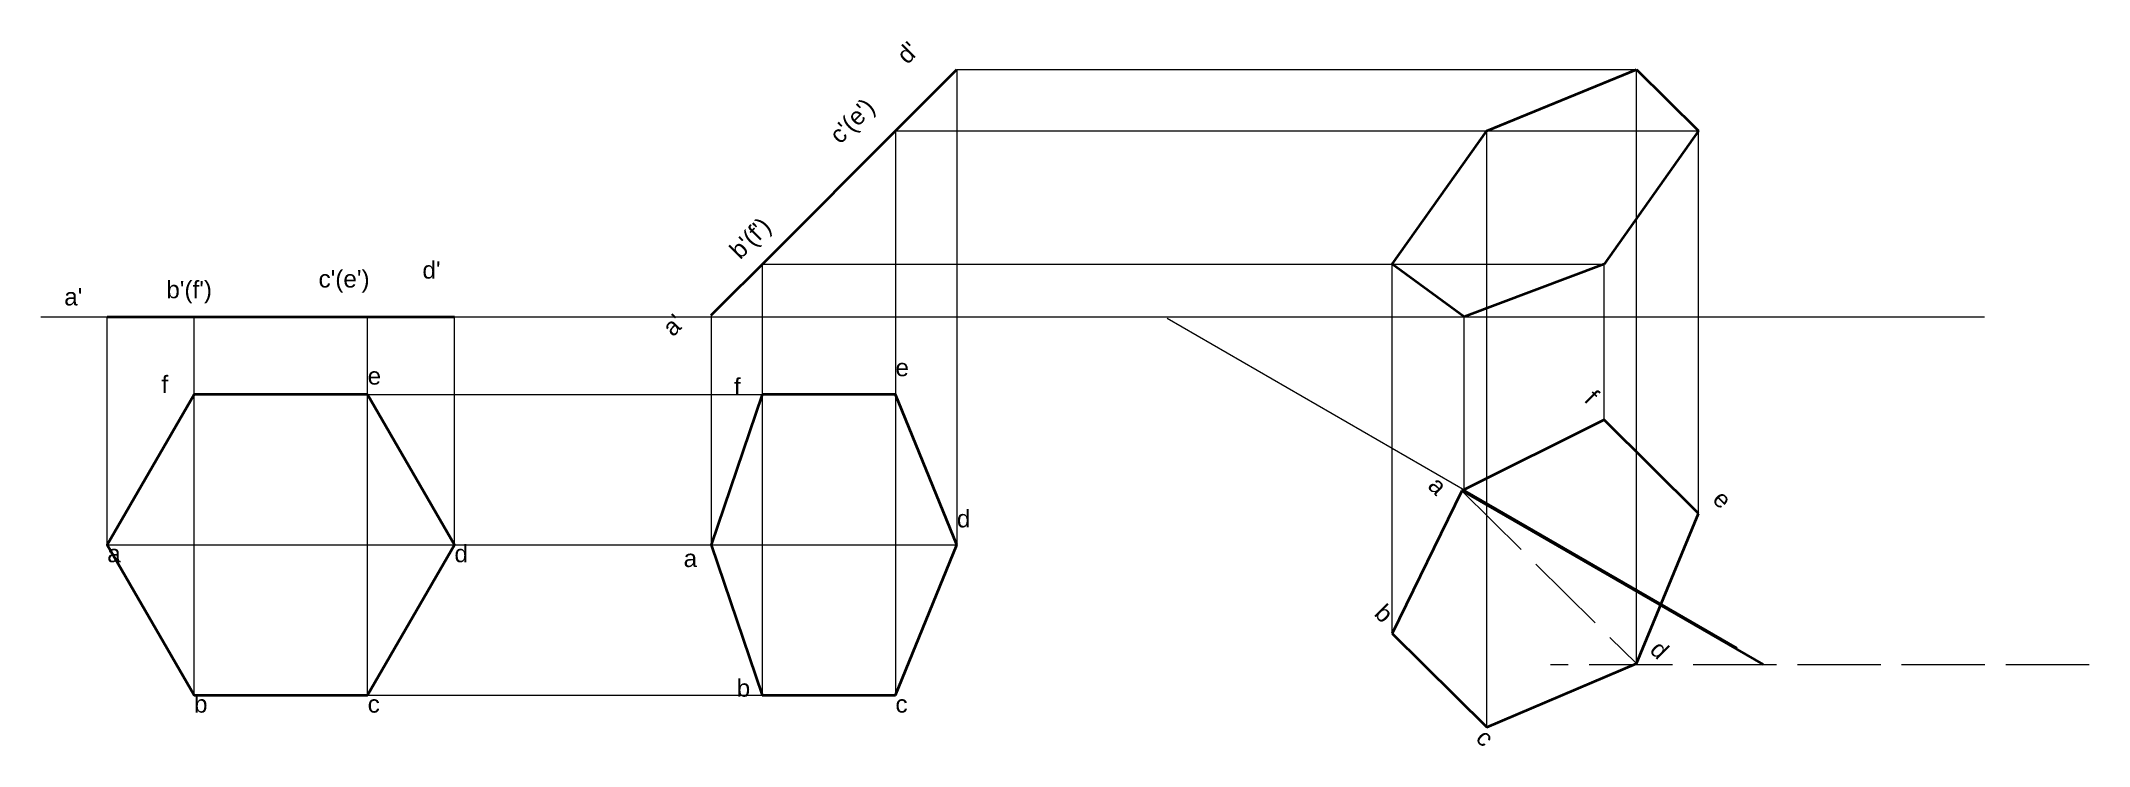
# Paper-space layout 'Layout6' of a CAD drawing. Header units: millimetres. Extents: x 8 to 303, y 34 to 136.
import ezdxf

# ---------------------------------------------------------------- set-up
doc = ezdxf.new("R2010")
doc.units = ezdxf.units.MM
doc.linetypes.add('ACAD_ISO02W100', pattern=[15, 12, -3])
doc.styles.get("Standard").update_dxf_attribs({"font": 'arial.ttf'})

psp = doc.layouts.new('Layout6')

# ---------------------------------------------------------------- linework, layer by layer
at = {"linetype": 'Continuous', "lineweight": 40}
for p, q in [((130.85, 122.6), (139.69, 131.43)), ((216.01, 122.6), (237.53, 131.43)), ((237.53, 131.43), (246.49, 122.6)), ((113.17, 104.92), (130.85, 122.6)), ((202.39, 103.43), (216.01, 122.6)), ((246.49, 122.6), (232.88, 103.43)), ((104.33, 96.08), (113.17, 104.92)), ((212.73, 95.85), (202.39, 103.43)), ((232.88, 103.43), (212.73, 95.85)), ((17.35, 95.85), (29.85, 95.85)), ((29.85, 95.85), (54.85, 95.85)), ((54.85, 95.85), (67.35, 95.85)), ((111.68, 84.65), (104.33, 63)), ((130.85, 84.65), (111.68, 84.65)), ((139.69, 63), (130.85, 84.65)), ((232.88, 81), (212.42, 70.79)), ((246.49, 67.5), (232.88, 81)), ((212.42, 70.79), (202.39, 50.24)), ((255.82, 45.8), (212.51, 70.8)), ((237.53, 45.9), (246.49, 67.5)), ((104.33, 63), (111.68, 41.35)), ((130.85, 41.35), (139.69, 63)), ((202.39, 50.24), (216.01, 36.75)), ((216.01, 36.75), (237.53, 45.9)), ((111.68, 41.35), (130.85, 41.35))]:
    psp.add_line(p, q, dxfattribs=at)
at = {"linetype": 'Continuous', "lineweight": 20}
for p, q in [((139.69, 131.43), (139.69, 63)), ((139.69, 131.43), (237.53, 131.43)), ((237.53, 45.9), (237.53, 131.43)), ((130.85, 122.6), (130.85, 41.35)), ((130.85, 122.6), (246.49, 122.6)), ((216.01, 36.75), (216.01, 122.6)), ((246.49, 67.5), (246.49, 122.6)), ((111.68, 103.43), (111.68, 41.35)), ((111.68, 103.43), (232.88, 103.43)), ((202.39, 50.24), (202.39, 103.43)), ((232.88, 81), (232.88, 103.43)), ((7.81, 95.85), (287.64, 95.85)), ((17.35, 63), (17.35, 95.85)), ((29.85, 41.35), (29.85, 95.85)), ((54.85, 41.35), (54.85, 95.85)), ((67.35, 63), (67.35, 95.85)), ((104.33, 96.08), (104.33, 63)), ((169.99, 95.62), (252.06, 48.24)), ((212.73, 70.95), (212.73, 95.85)), ((54.85, 84.65), (130.85, 84.65)), ((17.35, 63), (139.69, 63)), ((54.85, 41.35), (130.85, 41.35))]:
    psp.add_line(p, q, dxfattribs=at)
at = {"linetype": 'ACAD_ISO02W100', "lineweight": 20}
for p, q in [((212.42, 70.79), (237.53, 45.9)), ((104.33, 63), (139.69, 63)), ((302.72, 45.72), (225.15, 45.72))]:
    psp.add_line(p, q, dxfattribs=at)
at = {"linetype": 'Continuous', "lineweight": 40}
psp.add_lwpolyline([(54.85, 84.65), (29.85, 84.65), (17.35, 63), (29.85, 41.35), (54.85, 41.35), (67.35, 63)], close=True, dxfattribs=at)

# ---------------------------------------------------------------- texts
at = {"linetype": 'Continuous', "lineweight": 40, "char_height": 2.5, "attachment_point": 1}
for s, width, insert, rotation in [("d'", 4.6072, (130.79, 133.82), 45), ("c'(e')", 7.0662, (121.11, 122.34), 45), ("b'(f')", 3.9889, (106.71, 105.74), 45), ("a'", 6.1899, (97.04, 94.62), 45), ('f', 4.0828, (231.64, 85.54), 315.2547), ('a', 6.8253, (209.11, 73.1), 315.2547), ('e', 2.9613, (250.1, 71.14), 315.2547), ('b', 4.7127, (201.39, 54.72), 315.2547), ('d', 8.703, (241.07, 49.47), 315.2547), ('c', 5.4451, (216.01, 36.75), 315.2547)]:
    psp.add_mtext_dynamic_manual_height_columns(s, width=width, gutter_width=12.5, heights=[0], dxfattribs=dict(at, insert=insert, rotation=rotation))
for s, width, insert in [("d'", 4.6072, (62.74, 103.83)), ("b'(f')", 3.9889, (25.86, 101)), ("c'(e')", 7.0662, (47.78, 102.55)), ("a'", 6.1899, (11.16, 99.97)), ('e', 2.9613, (130.85, 89.78)), ('f', 4.6864, (25.16, 87.36)), ('e', 6.781, (54.85, 88.57)), ('f', 4.0828, (107.6, 87.01)), ('d', 8.703, (139.69, 68.02)), ('a', 6.9637, (17.35, 63)), ('d', 9.8194, (67.35, 63)), ('a', 6.8253, (100.35, 62.31)), ('b', 5.4162, (29.85, 41.35)), ('b', 4.7127, (107.99, 43.64)), ('c', 4.5399, (54.85, 41.35)), ('c', 5.4451, (130.85, 41.35))]:
    psp.add_mtext_dynamic_manual_height_columns(s, width=width, gutter_width=12.5, heights=[0], dxfattribs=dict(at, insert=insert))

doc.saveas('drawing.dxf')
